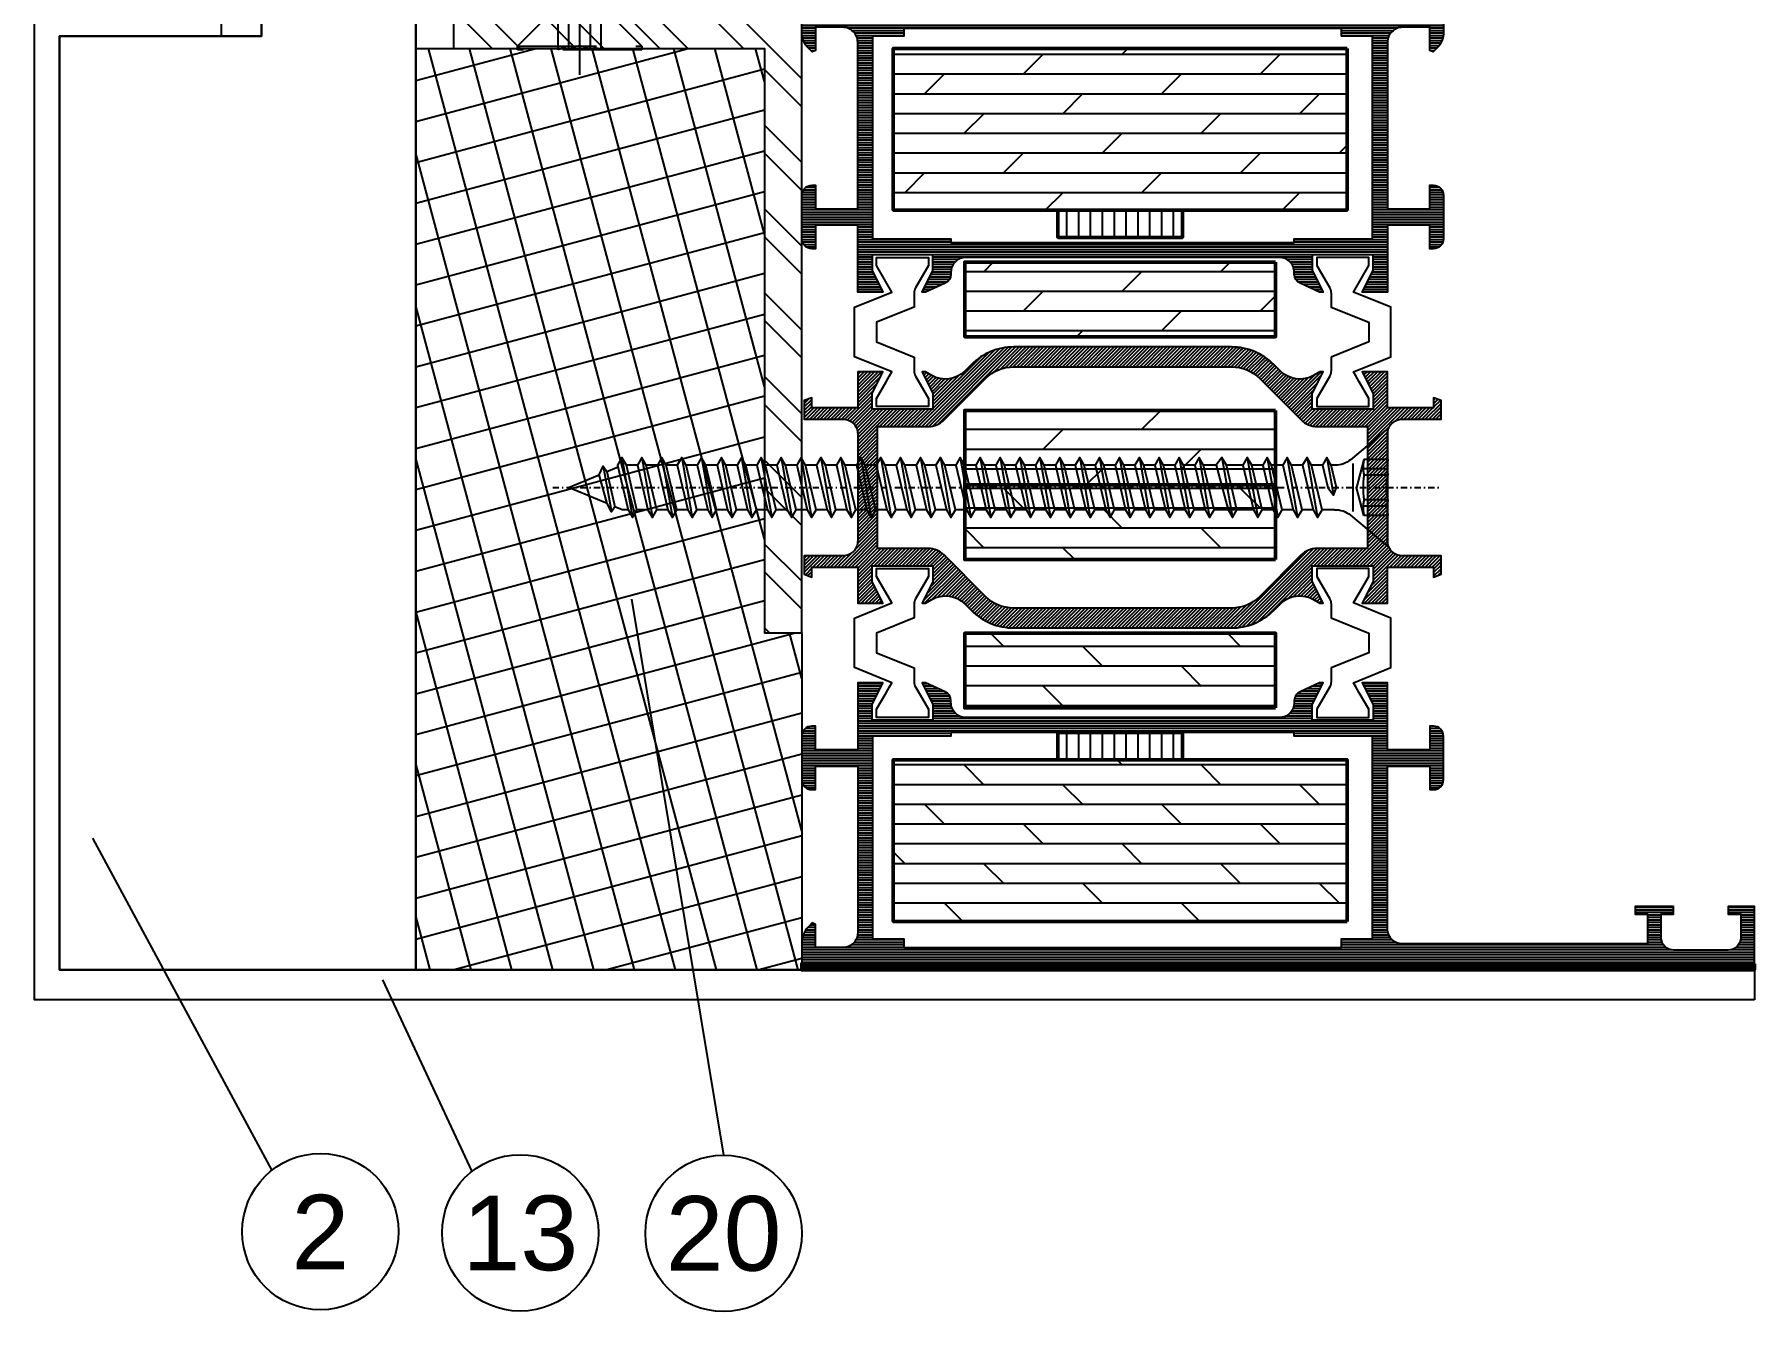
# Model space of a CAD drawing. Header units: millimetres. Extents: x -1821 to 14707, y -2864 to 1473.
# Drawn here: x 6319.7 to 6458.2, y -1612.4 to -1509.7 of the extents above; entities that cross this region are included whole.
import ezdxf
from ezdxf.enums import TextEntityAlignment as Align

# ---------------------------------------------------------------- set-up
doc = ezdxf.new("R2010")
doc.units = ezdxf.units.MM
for name, pattern in [('AUSGEZOGEN', [0]), ('DASHDOT', [1, 0.5, -0.25, 0, -0.25]), ('FOLIE', [8, 4, -4]), ('STRICHPUNKT', [25.4, 12.7, -6.35, 0, -6.35]), ('VERDECKT', [9.525, 6.35, -3.175])]:
    doc.linetypes.add(name, pattern=pattern)
for name, color, linetype in [('00TXT', 7, 'AUSGEZOGEN'), ('as_par', 3, 'Continuous'), ('as_sch', 3, 'Continuous'), ('CENT_25', 2, 'DASHDOT'), ('CONST25', 2, 'Continuous'), ('CONST35', 7, 'Continuous'), ('HIDE_18', 3, 'VERDECKT'), ('is_par', 3, 'Continuous'), ('is_sch', 3, 'Continuous'), ('leiste_par', 3, 'Continuous')]:
    doc.layers.add(name, color=color, linetype=linetype)
for name, color, linetype, lineweight in [('AM_S', 80, 'Continuous', 50), ('AM_SP', 3, 'Continuous', 50), ('Docu-AM_8', 1, 'Continuous', 25), ('Folie', 10, 'Continuous', 50), ('Verbinder2', 24, 'VERDECKT', 25), ('Verbinder4', 24, 'STRICHPUNKT', 25)]:
    doc.layers.add(name, color=color, linetype=linetype, lineweight=lineweight)
doc.layers.add('Defline', color=253, linetype='Continuous', plot=False)
doc.styles.add('SWISS', font='swiss.ttf')

# ---------------------------------------------------------------- blocks, each defined once
blk = doc.blocks.new('B-LL1021361')
at = {"layer": 'as_sch'}
h = blk.add_hatch(dxfattribs=at)
h.set_pattern_fill('_U', color=256, scale=0.2, angle=90, style=0, pattern_type=0)
h.set_pattern_definition([(90, (9.07824, 33.14418), (-0.2, 1e-17), [])])
edge = h.paths.add_edge_path()
edge.add_arc((21.2, 13.4), 1.2, 180, 270)
edge.add_line((21.2, 12.2), (21.36, 12.2))
edge.add_arc((21.36, 11.4), 0.8, 24.444, 90, ccw=False)
edge.add_line((22.08, 11.73), (22.8, 10.16))
edge.add_line((22.8, 10.16), (22.8, 9.87))
edge.add_line((22.8, 9.87), (21.05, 10.75))
edge.add_line((21.05, 10.75), (19.8, 10.75))
edge.add_line((19.8, 10.75), (19.8, 5.85))
edge.add_line((19.8, 5.85), (21.05, 5.85))
edge.add_line((21.05, 5.85), (22.8, 6.73))
edge.add_line((22.8, 6.73), (22.8, 4.7))
edge.add_line((22.8, 4.7), (17.4, 4.7))
edge.add_line((17.4, 4.7), (17.4, 1.3))
edge.add_line((17.4, 1.3), (19.3, 1.3))
edge.add_line((19.3, 1.3), (19.3, 1))
edge.add_arc((18.5, 1), 0.8, -90, 0, ccw=False)
edge.add_line((18.5, 0.2), (15, 0.2))
edge.add_arc((15, 1), 0.8, 180, 270, ccw=False)
edge.add_line((14.2, 1), (14.2, 1.3))
edge.add_line((14.2, 1.3), (16.1, 1.3))
edge.add_line((16.1, 1.3), (16.1, 4.7))
edge.add_line((16.1, 4.7), (2.7, 4.7))
edge.add_arc((2.7, 3.5), 1.2, 90, 180)
edge.add_line((1.5, 3.5), (1.5, 1.3))
edge.add_line((1.5, 1.3), (3.37, 1.3))
edge.add_line((3.37, 1.3), (3.48, 1.03))
edge.add_line((3.48, 1.03), (3.17, 0.73))
edge.add_arc((1.9, 2), 1.8, 270, 315, ccw=False)
edge.add_line((1.9, 0.2), (0.2, 0.2))
edge.add_line((0.2, 0.2), (0.2, 76.8))
edge.add_line((0.2, 76.8), (4.8, 76.8))
edge.add_line((4.8, 76.8), (4.8, 74.7))
edge.add_line((4.8, 74.7), (4.2, 74.7))
edge.add_line((4.2, 74.7), (4.2, 75.7))
edge.add_line((4.2, 75.7), (2.3, 75.7))
edge.add_arc((2.3, 74.7), 1, 90, 180)
edge.add_line((1.3, 74.7), (1.3, 70.3))
edge.add_arc((2.3, 70.3), 1, 180, 270)
edge.add_line((2.3, 69.3), (4.2, 69.3))
edge.add_line((4.2, 69.3), (4.2, 70.3))
edge.add_line((4.2, 70.3), (4.8, 70.3))
edge.add_line((4.8, 70.3), (4.8, 67.2))
edge.add_line((4.8, 67.2), (4.2, 67.2))
edge.add_line((4.2, 67.2), (4.2, 68.2))
edge.add_line((4.2, 68.2), (1.8, 68.2))
edge.add_line((1.8, 68.2), (1.8, 48.5))
edge.add_arc((3, 48.5), 1.2, 180, 270)
edge.add_line((3, 47.3), (16.1, 47.3))
edge.add_line((16.1, 47.3), (16.1, 50.7))
edge.add_line((16.1, 50.7), (14.2, 50.7))
edge.add_line((14.2, 50.7), (14.2, 51))
edge.add_arc((15, 51), 0.8, 90, 180, ccw=False)
edge.add_line((15, 51.8), (18.5, 51.8))
edge.add_arc((18.5, 51), 0.8, 0, 90, ccw=False)
edge.add_line((19.3, 51), (19.3, 50.7))
edge.add_line((19.3, 50.7), (17.4, 50.7))
edge.add_line((17.4, 50.7), (17.4, 47.3))
edge.add_line((17.4, 47.3), (22.8, 47.3))
edge.add_line((22.8, 47.3), (22.8, 45.27))
edge.add_line((22.8, 45.27), (21.05, 46.15))
edge.add_line((21.05, 46.15), (19.8, 46.15))
edge.add_line((19.8, 46.15), (19.8, 41.25))
edge.add_line((19.8, 41.25), (21.05, 41.25))
edge.add_line((21.05, 41.25), (22.8, 42.13))
edge.add_line((22.8, 42.13), (22.8, 41.84))
edge.add_line((22.8, 41.84), (22.08, 40.27))
edge.add_arc((21.36, 40.6), 0.8, 270, 335.556, ccw=False)
edge.add_line((21.36, 39.8), (21.2, 39.8))
edge.add_arc((21.2, 38.6), 1.2, 90, 180)
edge.add_line((20, 38.6), (20, 13.4))
h.paths.add_polyline_path([(18.8, 12.2), (18.5, 12.2), (18.5, 5.9), (2.2, 5.9), (2.2, 8.4), (1.5, 8.4), (1.5, 43.6), (2.2, 43.6), (2.2, 46.1), (18.5, 46.1), (18.5, 39.8), (18.8, 39.8)], flags=17)
at = {"layer": 'is_sch'}
h = blk.add_hatch(dxfattribs=at)
h.set_pattern_fill('_U', color=256, scale=0.2, angle=45, style=0, pattern_type=0)
h.set_pattern_definition([(45, (38.5, 26.00045), (-0.1414214, 0.1414214), [])])
edge = h.paths.add_edge_path()
edge.add_arc((42.8, 48.5), 1.2, 270, 360)
edge.add_line((44, 48.5), (44, 51.6))
edge.add_line((44, 51.6), (45.48, 51.6))
edge.add_line((45.48, 51.6), (45.7, 51))
edge.add_line((45.7, 51), (44.9, 51))
edge.add_line((44.9, 51), (44.9, 47.3))
edge.add_line((44.9, 47.3), (47.8, 47.3))
edge.add_line((47.8, 47.3), (47.8, 45.27))
edge.add_line((47.8, 45.27), (46.05, 46.15))
edge.add_line((46.05, 46.15), (44.8, 46.15))
edge.add_line((44.8, 46.15), (44.8, 41.25))
edge.add_line((44.8, 41.25), (46.05, 41.25))
edge.add_line((46.05, 41.25), (47.8, 42.13))
edge.add_line((47.8, 42.13), (47.8, 41.85))
edge.add_line((47.8, 41.85), (47.51, 41.35))
edge.add_arc((49.41, 40.25), 2.2, 150, 225)
edge.add_line((47.86, 38.69), (48.39, 38.15))
edge.add_arc((45, 34.76), 4.8, 0, 45, ccw=False)
edge.add_line((49.8, 34.76), (49.8, 17.24))
edge.add_arc((45, 17.24), 4.8, 315, 360, ccw=False)
edge.add_line((48.39, 13.85), (47.86, 13.31))
edge.add_arc((49.41, 11.76), 2.2, 135, 210)
edge.add_line((47.51, 10.66), (47.8, 10.15))
edge.add_line((47.8, 10.15), (47.8, 9.87))
edge.add_line((47.8, 9.87), (46.05, 10.75))
edge.add_line((46.05, 10.75), (44.8, 10.75))
edge.add_line((44.8, 10.75), (44.8, 5.85))
edge.add_line((44.8, 5.85), (46.05, 5.85))
edge.add_line((46.05, 5.85), (47.8, 6.73))
edge.add_line((47.8, 6.73), (47.8, 4.7))
edge.add_line((47.8, 4.7), (44.9, 4.7))
edge.add_line((44.9, 4.7), (44.9, 1))
edge.add_line((44.9, 1), (45.7, 1))
edge.add_line((45.7, 1), (45.48, 0.4))
edge.add_line((45.48, 0.4), (44, 0.4))
edge.add_line((44, 0.4), (44, 3.5))
edge.add_arc((42.8, 3.5), 1.2, 0, 90)
edge.add_line((42.8, 4.7), (34.2, 4.7))
edge.add_arc((34.2, 3.5), 1.2, 90, 180)
edge.add_line((33, 3.5), (33, 0.4))
edge.add_line((33, 0.4), (31.52, 0.4))
edge.add_line((31.52, 0.4), (31.3, 1))
edge.add_line((31.3, 1), (32.1, 1))
edge.add_line((32.1, 1), (32.1, 4.7))
edge.add_line((32.1, 4.7), (29.2, 4.7))
edge.add_line((29.2, 4.7), (29.2, 6.73))
edge.add_line((29.2, 6.73), (30.95, 5.85))
edge.add_line((30.95, 5.85), (32.2, 5.85))
edge.add_line((32.2, 5.85), (32.2, 10.75))
edge.add_line((32.2, 10.75), (30.95, 10.75))
edge.add_line((30.95, 10.75), (29.2, 9.87))
edge.add_line((29.2, 9.87), (29.2, 10.15))
edge.add_line((29.2, 10.15), (29.49, 10.66))
edge.add_arc((27.59, 11.76), 2.2, 330, 405)
edge.add_line((29.14, 13.31), (28.61, 13.85))
edge.add_arc((32, 17.24), 4.8, 180, 225, ccw=False)
edge.add_line((27.2, 17.24), (27.2, 34.76))
edge.add_arc((32, 34.76), 4.8, 135, 180, ccw=False)
edge.add_line((28.61, 38.15), (29.14, 38.69))
edge.add_arc((27.59, 40.25), 2.2, 315, 390)
edge.add_line((29.49, 41.35), (29.2, 41.85))
edge.add_line((29.2, 41.85), (29.2, 42.13))
edge.add_line((29.2, 42.13), (30.95, 41.25))
edge.add_line((30.95, 41.25), (32.2, 41.25))
edge.add_line((32.2, 41.25), (32.2, 46.15))
edge.add_line((32.2, 46.15), (30.95, 46.15))
edge.add_line((30.95, 46.15), (29.2, 45.27))
edge.add_line((29.2, 45.27), (29.2, 47.3))
edge.add_line((29.2, 47.3), (32.1, 47.3))
edge.add_line((32.1, 47.3), (32.1, 51))
edge.add_line((32.1, 51), (31.3, 51))
edge.add_line((31.3, 51), (31.52, 51.6))
edge.add_line((31.52, 51.6), (33, 51.6))
edge.add_line((33, 51.6), (33, 48.5))
edge.add_arc((34.2, 48.5), 1.2, 180, 270)
edge.add_line((34.2, 47.3), (42.8, 47.3))
edge = h.paths.add_edge_path(flags=16)
edge.add_line((33.6, 45.7), (33.6, 41.63))
edge.add_arc((31.8, 41.63), 1.8, -45, 0, ccw=False)
edge.add_line((33.07, 40.36), (29.74, 37.02))
edge.add_arc((32, 34.76), 3.2, 135, 180)
edge.add_line((28.8, 34.76), (28.8, 17.24))
edge.add_arc((32, 17.24), 3.2, 180, 225)
edge.add_line((29.74, 14.98), (33.07, 11.64))
edge.add_arc((31.8, 10.37), 1.8, 0, 45, ccw=False)
edge.add_line((33.6, 10.37), (33.6, 6.3))
edge.add_line((33.6, 6.3), (43.4, 6.3))
edge.add_line((43.4, 6.3), (43.4, 10.37))
edge.add_arc((45.2, 10.37), 1.8, 135, 180, ccw=False)
edge.add_line((43.93, 11.64), (47.26, 14.98))
edge.add_arc((45, 17.24), 3.2, 315, 360)
edge.add_line((48.2, 17.24), (48.2, 34.76))
edge.add_arc((45, 34.76), 3.2, 0, 45)
edge.add_line((47.26, 37.02), (43.93, 40.36))
edge.add_arc((45.2, 41.63), 1.8, 180, 225, ccw=False)
edge.add_line((43.4, 41.63), (43.4, 45.7))
edge.add_line((43.4, 45.7), (33.6, 45.7))
h = blk.add_hatch(dxfattribs=at)
h.set_pattern_fill('_U', color=256, scale=0.2, angle=90, style=0, pattern_type=0)
h.set_pattern_definition([(90, (66.38297, 26.0009), (-0.2, 1e-17), [])])
edge = h.paths.add_edge_path()
edge.add_line((76.8, 51.8), (75.1, 51.8))
edge.add_arc((75.1, 50), 1.8, 90, 135)
edge.add_line((73.83, 51.27), (73.52, 50.97))
edge.add_line((73.52, 50.97), (73.63, 50.7))
edge.add_line((73.63, 50.7), (75.5, 50.7))
edge.add_line((75.5, 50.7), (75.5, 48.5))
edge.add_arc((74.3, 48.5), 1.2, -90, 0, ccw=False)
edge.add_line((74.3, 47.3), (60.9, 47.3))
edge.add_line((60.9, 47.3), (60.9, 50.7))
edge.add_line((60.9, 50.7), (62.8, 50.7))
edge.add_line((62.8, 50.7), (62.8, 51))
edge.add_arc((62, 51), 0.8, 0, 90)
edge.add_line((62, 51.8), (58.5, 51.8))
edge.add_arc((58.5, 51), 0.8, 90, 180)
edge.add_line((57.7, 51), (57.7, 50.7))
edge.add_line((57.7, 50.7), (59.6, 50.7))
edge.add_line((59.6, 50.7), (59.6, 47.3))
edge.add_line((59.6, 47.3), (54.2, 47.3))
edge.add_line((54.2, 47.3), (54.2, 45.27))
edge.add_line((54.2, 45.27), (55.95, 46.15))
edge.add_line((55.95, 46.15), (57.2, 46.15))
edge.add_line((57.2, 46.15), (57.2, 41.25))
edge.add_line((57.2, 41.25), (55.95, 41.25))
edge.add_line((55.95, 41.25), (54.2, 42.13))
edge.add_line((54.2, 42.13), (54.2, 41.84))
edge.add_line((54.2, 41.84), (54.92, 40.27))
edge.add_arc((55.64, 40.6), 0.8, 204.444, 270)
edge.add_line((55.64, 39.8), (55.8, 39.8))
edge.add_arc((55.8, 38.6), 1.2, 0, 90, ccw=False)
edge.add_line((57, 38.6), (57, 13.4))
edge.add_arc((55.8, 13.4), 1.2, -90, 0, ccw=False)
edge.add_line((55.8, 12.2), (55.64, 12.2))
edge.add_arc((55.64, 11.4), 0.8, 90, 155.556)
edge.add_line((54.92, 11.73), (54.2, 10.16))
edge.add_line((54.2, 10.16), (54.2, 9.87))
edge.add_line((54.2, 9.87), (55.95, 10.75))
edge.add_line((55.95, 10.75), (57.2, 10.75))
edge.add_line((57.2, 10.75), (57.2, 5.85))
edge.add_line((57.2, 5.85), (55.95, 5.85))
edge.add_line((55.95, 5.85), (54.2, 6.73))
edge.add_line((54.2, 6.73), (54.2, 4.7))
edge.add_line((54.2, 4.7), (59.6, 4.7))
edge.add_line((59.6, 4.7), (59.6, 1.3))
edge.add_line((59.6, 1.3), (57.7, 1.3))
edge.add_line((57.7, 1.3), (57.7, 1))
edge.add_arc((58.5, 1), 0.8, 180, 270)
edge.add_line((58.5, 0.2), (62, 0.2))
edge.add_arc((62, 1), 0.8, 270, 360)
edge.add_line((62.8, 1), (62.8, 1.3))
edge.add_line((62.8, 1.3), (60.9, 1.3))
edge.add_line((60.9, 1.3), (60.9, 4.7))
edge.add_line((60.9, 4.7), (74.3, 4.7))
edge.add_arc((74.3, 3.5), 1.2, 0, 90, ccw=False)
edge.add_line((75.5, 3.5), (75.5, 1.3))
edge.add_line((75.5, 1.3), (73.63, 1.3))
edge.add_line((73.63, 1.3), (73.52, 1.04))
edge.add_line((73.52, 1.04), (73.83, 0.73))
edge.add_arc((75.1, 2), 1.8, 225, 270)
edge.add_line((75.1, 0.2), (76.8, 0.2))
edge.add_line((76.8, 0.2), (76.8, 51.8))
h.paths.add_polyline_path([(75.4, 8.4), (74.8, 8.4), (74.8, 5.9), (58.5, 5.9), (58.5, 12.2), (58.2, 12.2), (58.2, 39.8), (58.5, 39.8), (58.5, 46.1), (74.8, 46.1), (74.8, 43.6), (75.4, 43.6)], flags=16)
at = {"layer": 'as_par'}
blk.add_lwpolyline([(20, 13.4, 0.414214), (21.2, 12.2), (21.36, 12.2, -0.294108), (22.08, 11.73), (22.8, 10.16), (22.8, 9.87), (21.05, 10.75), (19.8, 10.75), (19.8, 5.85), (21.05, 5.85), (22.8, 6.73), (22.8, 4.7), (17.4, 4.7), (17.4, 1.3), (19.3, 1.3), (19.3, 1, -0.414214), (18.5, 0.2), (15, 0.2, -0.414214), (14.2, 1), (14.2, 1.3), (16.1, 1.3), (16.1, 4.7), (2.7, 4.7, 0.414214), (1.5, 3.5), (1.5, 1.3), (3.37, 1.3), (3.48, 1.03), (3.17, 0.73, -0.198912), (1.9, 0.2), (0.2, 0.2), (0.2, 76.8), (4.8, 76.8), (4.8, 74.7), (4.2, 74.7), (4.2, 75.7), (2.3, 75.7, 0.414214), (1.3, 74.7), (1.3, 70.3, 0.414214), (2.3, 69.3), (4.2, 69.3), (4.2, 70.3), (4.8, 70.3), (4.8, 67.2), (4.2, 67.2), (4.2, 68.2), (1.8, 68.2), (1.8, 48.5, 0.414214), (3, 47.3), (16.1, 47.3), (16.1, 50.7), (14.2, 50.7), (14.2, 51, -0.414214), (15, 51.8), (18.5, 51.8, -0.414214), (19.3, 51), (19.3, 50.7), (17.4, 50.7), (17.4, 47.3), (22.8, 47.3), (22.8, 45.27), (21.05, 46.15), (19.8, 46.15), (19.8, 41.25), (21.05, 41.25), (22.8, 42.13), (22.8, 41.84), (22.08, 40.27, -0.294108), (21.36, 39.8), (21.2, 39.8, 0.414214), (20, 38.6), (20, 13.4)], format="xyb", close=True, dxfattribs=at)
blk.add_lwpolyline([(18.8, 12.2), (18.5, 12.2), (18.5, 5.9), (2.2, 5.9), (2.2, 8.4), (1.5, 8.4), (1.5, 43.6), (2.2, 43.6), (2.2, 46.1), (18.5, 46.1), (18.5, 39.8), (18.8, 39.8), (18.8, 12.2)], close=True, dxfattribs=at)
at = {"layer": 'is_par'}
for points in [[(42.8, 47.3, 0.414214), (44, 48.5), (44, 51.6), (45.48, 51.6), (45.7, 51), (44.9, 51), (44.9, 47.3), (47.8, 47.3), (47.8, 45.27), (46.05, 46.15), (44.8, 46.15), (44.8, 41.25), (46.05, 41.25), (47.8, 42.13), (47.8, 41.85), (47.51, 41.35, 0.339454), (47.86, 38.69), (48.39, 38.15, -0.198912), (49.8, 34.76), (49.8, 17.24, -0.198912), (48.39, 13.85), (47.86, 13.31, 0.339454), (47.51, 10.66), (47.8, 10.15), (47.8, 9.87), (46.05, 10.75), (44.8, 10.75), (44.8, 5.85), (46.05, 5.85), (47.8, 6.73), (47.8, 4.7), (44.9, 4.7), (44.9, 1), (45.7, 1), (45.48, 0.4), (44, 0.4), (44, 3.5, 0.414214), (42.8, 4.7), (34.2, 4.7, 0.414214), (33, 3.5), (33, 0.4), (31.52, 0.4), (31.3, 1), (32.1, 1), (32.1, 4.7), (29.2, 4.7), (29.2, 6.73), (30.95, 5.85), (32.2, 5.85), (32.2, 10.75), (30.95, 10.75), (29.2, 9.87), (29.2, 10.15), (29.49, 10.66, 0.339454), (29.14, 13.31), (28.61, 13.85, -0.198912), (27.2, 17.24), (27.2, 34.76, -0.198912), (28.61, 38.15), (29.14, 38.69, 0.339454), (29.49, 41.35), (29.2, 41.85), (29.2, 42.13), (30.95, 41.25), (32.2, 41.25), (32.2, 46.15), (30.95, 46.15), (29.2, 45.27), (29.2, 47.3), (32.1, 47.3), (32.1, 51), (31.3, 51), (31.52, 51.6), (33, 51.6), (33, 48.5, 0.414214), (34.2, 47.3), (42.8, 47.3)], [(76.8, 51.8), (75.1, 51.8, 0.198912), (73.83, 51.27), (73.52, 50.97), (73.63, 50.7), (75.5, 50.7), (75.5, 48.5, -0.414214), (74.3, 47.3), (60.9, 47.3), (60.9, 50.7), (62.8, 50.7), (62.8, 51, 0.414214), (62, 51.8), (58.5, 51.8, 0.414214), (57.7, 51), (57.7, 50.7), (59.6, 50.7), (59.6, 47.3), (54.2, 47.3), (54.2, 45.27), (55.95, 46.15), (57.2, 46.15), (57.2, 41.25), (55.95, 41.25), (54.2, 42.13), (54.2, 41.84), (54.92, 40.27, 0.294108), (55.64, 39.8), (55.8, 39.8, -0.414214), (57, 38.6), (57, 13.4, -0.414214), (55.8, 12.2), (55.64, 12.2, 0.294108), (54.92, 11.73), (54.2, 10.16), (54.2, 9.87), (55.95, 10.75), (57.2, 10.75), (57.2, 5.85), (55.95, 5.85), (54.2, 6.73), (54.2, 4.7), (59.6, 4.7), (59.6, 1.3), (57.7, 1.3), (57.7, 1, 0.414214), (58.5, 0.2), (62, 0.2, 0.414214), (62.8, 1), (62.8, 1.3), (60.9, 1.3), (60.9, 4.7), (74.3, 4.7, -0.414214), (75.5, 3.5), (75.5, 1.3), (73.63, 1.3), (73.52, 1.04), (73.83, 0.73, 0.198912), (75.1, 0.2), (76.8, 0.2), (76.8, 51.8)], [(33.6, 45.7), (33.6, 41.63, -0.198912), (33.07, 40.36), (29.74, 37.02, 0.198912), (28.8, 34.76), (28.8, 17.24, 0.198912), (29.74, 14.98), (33.07, 11.64, -0.198912), (33.6, 10.37), (33.6, 6.3), (43.4, 6.3), (43.4, 10.37, -0.198912), (43.93, 11.64), (47.26, 14.98, 0.198912), (48.2, 17.24), (48.2, 34.76, 0.198912), (47.26, 37.02), (43.93, 40.36, -0.198912), (43.4, 41.63), (43.4, 45.7), (33.6, 45.7)]]:
    blk.add_lwpolyline(points, format="xyb", close=True, dxfattribs=at)
blk.add_lwpolyline([(75.4, 8.4), (74.8, 8.4), (74.8, 5.9), (58.5, 5.9), (58.5, 12.2), (58.2, 12.2), (58.2, 39.8), (58.5, 39.8), (58.5, 46.1), (74.8, 46.1), (74.8, 43.6), (75.4, 43.6), (75.4, 8.4)], close=True, dxfattribs=at)
at = {"layer": 'leiste_par'}
for points in [[(23.99, 42.76), (22.87, 42.76, 0.131652), (22.46, 42.65), (20.66, 41.61), (20.01, 41.61), (20.01, 45.79), (20.66, 45.79), (21.99, 45.02), (22.48, 44.74), (22.79, 44.56), (24.01, 47.57), (27.99, 47.57), (29.21, 44.56), (31.34, 45.79), (31.99, 45.79), (31.99, 41.61), (31.34, 41.61), (29.54, 42.65, 0.131652), (29.13, 42.76), (28.01, 42.76), (26.79, 45.79), (25.21, 45.79), (23.99, 42.76)], [(48.99, 42.76), (47.87, 42.76, 0.131652), (47.46, 42.65), (45.66, 41.61), (45.01, 41.61), (45.01, 45.79), (45.66, 45.79), (46.99, 45.02), (47.48, 44.74), (47.79, 44.56), (49.01, 47.57), (52.99, 47.57), (54.21, 44.56), (56.34, 45.79), (56.99, 45.79), (56.99, 41.61), (56.34, 41.61), (54.54, 42.65, 0.131652), (54.13, 42.76), (53.01, 42.76), (51.79, 45.79), (50.21, 45.79), (48.99, 42.76)], [(23.99, 9.24), (22.87, 9.24, -0.131652), (22.46, 9.35), (20.66, 10.39), (20.01, 10.39), (20.01, 6.21), (20.66, 6.21), (21.99, 6.98), (22.48, 7.26), (22.79, 7.44), (24.01, 4.43), (27.99, 4.43), (29.21, 7.44), (31.34, 6.21), (31.99, 6.21), (31.99, 10.39), (31.34, 10.39), (29.54, 9.35, -0.131652), (29.13, 9.24), (28.01, 9.24), (26.79, 6.21), (25.21, 6.21), (23.99, 9.24)], [(48.99, 9.24), (47.87, 9.24, -0.131652), (47.46, 9.35), (45.66, 10.39), (45.01, 10.39), (45.01, 6.21), (45.66, 6.21), (46.99, 6.98), (47.48, 7.26), (47.79, 7.44), (49.01, 4.44), (52.99, 4.44), (54.21, 7.44), (56.34, 6.21), (56.99, 6.21), (56.99, 10.39), (56.34, 10.39), (54.54, 9.35, -0.131652), (54.13, 9.24), (53.01, 9.24), (51.79, 6.22), (50.21, 6.22), (48.99, 9.24)]]:
    blk.add_lwpolyline(points, format="xyb", close=True, dxfattribs=at)
blk = doc.blocks.new('B-4030232_docu_wos')
at = {"layer": 'Docu-AM_8'}
h = blk.add_hatch(dxfattribs=at)
h.set_pattern_fill('LINE', color=256, scale=0.3, angle=90, style=0)
h.paths.add_polyline_path([(5, 2.2), (-5, 2.2), (-5, 0), (5, 0)])
at = {"layer": 'AM_SP'}
blk.add_lwpolyline([(5, 2.2), (-5, 2.2), (-5, 0), (5, 0), (5, 2.2)], close=True, dxfattribs=at)
blk = doc.blocks.new('B-4090059_docu_wos')
at = {"layer": 'Docu-AM_8'}
h = blk.add_hatch(dxfattribs=at)
h.set_pattern_fill('DOLMIT', color=256, scale=0.25, style=0)
h.paths.add_polyline_path([(0, 6), (0, 0), (25, 0), (25, 6)])
at = {"layer": 'AM_S'}
blk.add_lwpolyline([(25, 6), (25, 0), (0, 0), (0, 6), (25, 6)], close=True, dxfattribs=at)
blk = doc.blocks.new('B-4090038_docu_wos')
at = {"layer": 'Docu-AM_8'}
h = blk.add_hatch(dxfattribs=at)
h.set_pattern_fill('DOLMIT', color=256, scale=0.25, style=0)
h.paths.add_polyline_path([(0, 13), (0, 0), (36.5, 0), (36.5, 13)])
at = {"layer": 'AM_S'}
blk.add_lwpolyline([(36.5, 13), (36.5, 0), (0, 0), (0, 13), (36.5, 13)], close=True, dxfattribs=at)
blk = doc.blocks.new('I6Senkeohne0550')
at = {"layer": 'Verbinder2'}
blk.add_lwpolyline([(5, 0), (5, -0.3), (-5, -0.3), (-5, 0)], close=True, dxfattribs=at)
for points in [[(-1.73, 0), (-1.73, -2.3)], [(-0.87, 0), (-0.87, -2.3)], [(0.87, 0), (0.87, -2.3)], [(1.73, 0), (1.73, -2.3)], [(5, -0.3), (2.5, -2.8), (-2.5, -2.8), (-5, -0.3)], [(-1.73, -2.3), (-1.16, -2.7)], [(-1.73, -2.3), (1.73, -2.3)], [(-1.16, -2.7), (1.16, -2.7)], [(1.73, -2.3), (1.16, -2.7)], [(-2.06, -4.05), (-2.5, -2.8)], [(2.5, -2.8), (2.5, -49.56), (2.06, -50), (-2.06, -50), (-2.5, -49.56), (-2.5, -2.8)], [(-2.5, -4.05), (2.5, -4.05)], [(-2.06, -4.05), (-2.06, -50)], [(2.06, -4.05), (2.5, -2.8)], [(2.06, -4.05), (2.06, -50)], [(2.5, -49.56), (-2.5, -49.56)]]:
    blk.add_lwpolyline(points, dxfattribs=at)
for centre, radius, start, end in [((-1.3, 0.72), 0.841, 239.0209, 300.9791), ((1.3, 0.72), 0.841, 239.0209, 300.9791), ((0, 1.1), 1.4, 231.7868, 308.2132), ((-1.3, -1.58), 0.841, 239.0209, 300.9791), ((0, -1.2), 1.4, 231.7868, 308.2132), ((1.3, -1.58), 0.841, 239.0209, 300.9791)]:
    blk.add_arc(centre, radius, start, end, dxfattribs=at)
at = {"layer": 'Verbinder4'}
for points in [[(0, -2.8), (0, 2)], [(0, -2.8), (0, -52.5)]]:
    blk.add_lwpolyline(points, dxfattribs=at)

msp = doc.modelspace()

# ---------------------------------------------------------------- hatches: boundary and pattern name
at = {"layer": 'CONST25'}
h = msp.add_hatch(dxfattribs=at)
h.set_pattern_fill('ANSI32', color=256, scale=0.5, angle=90, style=0)
h.set_pattern_definition([(135, (2228.6247, -2784.5963), (-3.367596, -3.367596), []), (135, (2228.6247, -2782.3513), (-3.367596, -3.367596), [])])
h.paths.add_polyline_path([(6381.381011, -1557.834887), (6381.381457, -1507.834887), (6353.381457, -1507.834887), (6353.381457, -1510.834887), (6378.381457, -1510.834887), (6378.381457, -1557.834887)])
h = msp.add_hatch(dxfattribs=at)
h.set_pattern_fill('ANSI37', color=256, angle=-30, style=0)
h.set_pattern_definition([(15, (6382.2948, -1577.1737), (-0.82175, 3.06681), []), (105, (6382.2948, -1577.1737), (-3.06681, -0.82175), [])])
h.paths.add_polyline_path([(6350.342644, -1510.834887), (6378.381457, -1510.834887), (6378.381457, -1557.834887), (6381.380566, -1557.834887), (6381.380566, -1584.934886), (6378.381457, -1584.934886), (6350.342644, -1584.934886)])

# ---------------------------------------------------------------- linework, layer by layer
msp.add_lwpolyline([(6424.211205, -1547.926247, -0.1866109358), (6425.508147, -1548.369256), (6428.505984, -1550.88474), (6428.505984, -1541.38474), (6425.508147, -1543.900225, -0.1763269807), (6424.28685, -1544.34474)], format="xyb")
for points in [[(6377.016939, -1547.924886), (6377.374896, -1548.544886), (6377.732853, -1547.924886), (6376.878947, -1544.344886), (6376.526763, -1543.734886), (6376.17458, -1544.344886)], [(6378.616939, -1547.924886), (6378.974896, -1548.544886), (6379.332853, -1547.924886), (6378.478947, -1544.344886), (6378.126763, -1543.734886), (6377.77458, -1544.344886)], [(6380.216939, -1547.924886), (6380.574896, -1548.544886), (6380.932853, -1547.924886), (6380.078947, -1544.344886), (6379.726763, -1543.734886), (6379.37458, -1544.344886)], [(6381.816939, -1547.924886), (6382.174896, -1548.544886), (6382.532853, -1547.924886), (6381.678947, -1544.344886), (6381.326763, -1543.734886), (6380.97458, -1544.344886)], [(6383.416939, -1547.924886), (6383.774896, -1548.544886), (6384.132853, -1547.924886), (6383.278947, -1544.344886), (6382.926763, -1543.734886), (6382.57458, -1544.344886)], [(6385.016939, -1547.924886), (6385.374896, -1548.544886), (6385.732853, -1547.924886), (6384.878947, -1544.344886), (6384.526763, -1543.734886), (6384.17458, -1544.344886)], [(6386.616939, -1547.924886), (6386.974896, -1548.544886), (6387.332853, -1547.924886), (6386.478947, -1544.344886), (6386.126763, -1543.734886), (6385.77458, -1544.344886)], [(6388.216939, -1547.924886), (6388.574896, -1548.544886), (6388.932853, -1547.924886), (6388.078947, -1544.344886), (6387.726763, -1543.734886), (6387.37458, -1544.344886)], [(6389.816939, -1547.924886), (6390.174896, -1548.544886), (6390.532853, -1547.924886), (6389.678947, -1544.344886), (6389.326763, -1543.734886), (6388.97458, -1544.344886)], [(6391.416939, -1547.924886), (6391.774896, -1548.544886), (6392.132853, -1547.924886), (6391.278947, -1544.344886), (6390.926763, -1543.734886), (6390.57458, -1544.344886)], [(6393.016939, -1547.924886), (6393.374896, -1548.544886), (6393.732853, -1547.924886), (6392.878947, -1544.344886), (6392.526763, -1543.734886), (6392.17458, -1544.344886)], [(6394.616939, -1547.924886), (6394.974896, -1548.544886), (6395.332853, -1547.924886), (6394.478947, -1544.344886), (6394.126763, -1543.734886), (6393.77458, -1544.344886)], [(6396.216939, -1547.924886), (6396.574896, -1548.544886), (6396.932853, -1547.924886), (6396.078947, -1544.344886), (6395.726763, -1543.734886), (6395.37458, -1544.344886)], [(6397.816939, -1547.924886), (6398.174896, -1548.544886), (6398.532853, -1547.924886), (6397.678947, -1544.344886), (6397.326763, -1543.734886), (6396.97458, -1544.344886)], [(6399.416939, -1547.924886), (6399.774896, -1548.544886), (6400.132853, -1547.924886), (6399.278947, -1544.344886), (6398.926763, -1543.734886), (6398.57458, -1544.344886)], [(6401.016939, -1547.924886), (6401.374896, -1548.544886), (6401.732853, -1547.924886), (6400.878947, -1544.344886), (6400.526763, -1543.734886), (6400.17458, -1544.344886)], [(6402.616939, -1547.924886), (6402.974896, -1548.544886), (6403.332853, -1547.924886), (6402.478947, -1544.344886), (6402.126763, -1543.734886), (6401.77458, -1544.344886)], [(6404.216939, -1547.924886), (6404.574896, -1548.544886), (6404.932853, -1547.924886), (6404.078947, -1544.344886), (6403.726763, -1543.734886), (6403.37458, -1544.344886)], [(6405.816939, -1547.924886), (6406.174896, -1548.544886), (6406.532853, -1547.924886), (6405.678947, -1544.344886), (6405.326763, -1543.734886), (6404.97458, -1544.344886)], [(6407.416939, -1547.924886), (6407.774896, -1548.544886), (6408.132853, -1547.924886), (6407.278947, -1544.344886), (6406.926763, -1543.734886), (6406.57458, -1544.344886)], [(6409.016939, -1547.924886), (6409.374896, -1548.544886), (6409.732853, -1547.924886), (6408.878947, -1544.344886), (6408.526763, -1543.734886), (6408.17458, -1544.344886)], [(6410.616939, -1547.924886), (6410.974896, -1548.544886), (6411.332853, -1547.924886), (6410.478947, -1544.344886), (6410.126763, -1543.734886), (6409.77458, -1544.344886)], [(6412.216939, -1547.924886), (6412.574896, -1548.544886), (6412.932853, -1547.924886), (6412.078947, -1544.344886), (6411.726763, -1543.734886), (6411.37458, -1544.344886)], [(6413.816939, -1547.924886), (6414.174896, -1548.544886), (6414.532853, -1547.924886), (6413.678947, -1544.344886), (6413.326763, -1543.734886), (6412.97458, -1544.344886)], [(6415.660063, -1547.924886), (6416.01802, -1548.544886), (6416.375978, -1547.924886), (6415.522071, -1544.344886), (6415.169888, -1543.734886), (6414.709599, -1544.344886)], [(6417.69616, -1547.92474), (6418.054117, -1548.54474), (6418.412074, -1547.92474), (6417.558168, -1544.34474), (6417.205984, -1543.73474), (6416.853801, -1544.34474)], [(6419.29616, -1547.92474), (6419.654117, -1548.54474), (6420.012074, -1547.92474), (6419.158168, -1544.34474), (6418.805984, -1543.73474), (6418.453801, -1544.34474)], [(6420.89616, -1547.92474), (6421.254117, -1548.54474), (6421.612074, -1547.92474), (6420.758168, -1544.34474), (6420.405984, -1543.73474), (6420.053801, -1544.34474)], [(6422.49616, -1547.92474), (6422.854117, -1548.54474), (6423.212074, -1547.92474), (6422.358168, -1544.34474), (6422.005984, -1543.73474), (6421.653801, -1544.34474)]]:
    msp.add_lwpolyline(points, close=True)
for points in [[(6376.526763, -1543.734886), (6377.374896, -1548.544886)], [(6377.77458, -1544.344886), (6376.878947, -1544.344886)], [(6378.126763, -1543.734886), (6378.974896, -1548.544886)], [(6379.37458, -1544.344886), (6378.478947, -1544.344886)], [(6379.726763, -1543.734886), (6380.574896, -1548.544886)], [(6380.97458, -1544.344886), (6380.078947, -1544.344886)], [(6381.326763, -1543.734886), (6382.174896, -1548.544886)], [(6382.57458, -1544.344886), (6381.678947, -1544.344886)], [(6382.926763, -1543.734886), (6383.774896, -1548.544886)], [(6384.17458, -1544.344886), (6383.278947, -1544.344886)], [(6384.526763, -1543.734886), (6385.374896, -1548.544886)], [(6385.77458, -1544.344886), (6384.878947, -1544.344886)], [(6386.126763, -1543.734886), (6386.974896, -1548.544886)], [(6387.37458, -1544.344886), (6386.478947, -1544.344886)], [(6387.726763, -1543.734886), (6388.574896, -1548.544886)], [(6388.97458, -1544.344886), (6388.078947, -1544.344886)], [(6389.326763, -1543.734886), (6390.174896, -1548.544886)], [(6390.57458, -1544.344886), (6389.678947, -1544.344886)], [(6390.926763, -1543.734886), (6391.774896, -1548.544886)], [(6392.17458, -1544.344886), (6391.278947, -1544.344886)], [(6392.526763, -1543.734886), (6393.374896, -1548.544886)], [(6393.77458, -1544.344886), (6392.878947, -1544.344886)], [(6394.126763, -1543.734886), (6394.974896, -1548.544886)], [(6395.37458, -1544.344886), (6394.478947, -1544.344886)], [(6395.726763, -1543.734886), (6396.574896, -1548.544886)], [(6396.97458, -1544.344886), (6396.078947, -1544.344886)], [(6397.326763, -1543.734886), (6398.174896, -1548.544886)], [(6398.57458, -1544.344886), (6397.678947, -1544.344886)], [(6398.926763, -1543.734886), (6399.774896, -1548.544886)], [(6400.17458, -1544.344886), (6399.278947, -1544.344886)], [(6400.526763, -1543.734886), (6401.374896, -1548.544886)], [(6401.77458, -1544.344886), (6400.878947, -1544.344886)], [(6402.126763, -1543.734886), (6402.974896, -1548.544886)], [(6403.37458, -1544.344886), (6402.478947, -1544.344886)], [(6403.726763, -1543.734886), (6404.574896, -1548.544886)], [(6404.97458, -1544.344886), (6404.078947, -1544.344886)], [(6405.326763, -1543.734886), (6406.174896, -1548.544886)], [(6406.57458, -1544.344886), (6405.678947, -1544.344886)], [(6406.926763, -1543.734886), (6407.774896, -1548.544886)], [(6408.17458, -1544.344886), (6407.278947, -1544.344886)], [(6408.526763, -1543.734886), (6409.374896, -1548.544886)], [(6409.77458, -1544.344886), (6408.878947, -1544.344886)], [(6410.126763, -1543.734886), (6410.974896, -1548.544886)], [(6411.37458, -1544.344886), (6410.478947, -1544.344886)], [(6411.726763, -1543.734886), (6412.574896, -1548.544886)], [(6412.97458, -1544.344886), (6412.078947, -1544.344886)], [(6413.326763, -1543.734886), (6414.174896, -1548.544886)], [(6414.709599, -1544.344886), (6413.678947, -1544.344886)], [(6415.169888, -1543.734886), (6416.01802, -1548.544886)], [(6416.417704, -1544.344886), (6415.522071, -1544.344886)], [(6416.853801, -1544.34474), (6416.201292, -1544.34474)], [(6417.205984, -1543.73474), (6418.054117, -1548.54474)], [(6418.453801, -1544.34474), (6417.558168, -1544.34474)], [(6418.805984, -1543.73474), (6419.654117, -1548.54474)], [(6420.053801, -1544.34474), (6419.158168, -1544.34474)], [(6420.405984, -1543.73474), (6421.254117, -1548.54474)], [(6421.653801, -1544.34474), (6420.758168, -1544.34474)], [(6422.005984, -1543.73474), (6422.854117, -1548.54474)], [(6423.253801, -1544.34474), (6422.358168, -1544.34474)], [(6423.253801, -1544.34474), (6422.758168, -1544.34474)], [(6423.253801, -1544.34474), (6423.158168, -1544.34474)], [(6424.38513, -1546.134779), (6423.958168, -1544.34474), (6423.605984, -1543.73474), (6423.253801, -1544.34474), (6423.67498, -1546.13474), (6424.136729, -1546.74474), (6424.385205, -1546.134594)], [(6423.605984, -1543.73474), (6424.136729, -1546.74474)], [(6424.28685, -1544.34474), (6423.958168, -1544.34474)], [(6425.705984, -1548.067444), (6425.705984, -1544.202036)], [(6378.617809, -1547.926393), (6377.731983, -1547.926393)], [(6380.217809, -1547.926393), (6379.331983, -1547.926393)], [(6381.817809, -1547.926393), (6380.931983, -1547.926393)], [(6383.417809, -1547.926393), (6382.531983, -1547.926393)], [(6385.017809, -1547.926393), (6384.131983, -1547.926393)], [(6386.617809, -1547.926393), (6385.731983, -1547.926393)], [(6388.217809, -1547.926393), (6387.331983, -1547.926393)], [(6389.817809, -1547.926393), (6388.931983, -1547.926393)], [(6391.417809, -1547.926393), (6390.531983, -1547.926393)], [(6393.017809, -1547.926393), (6392.131983, -1547.926393)], [(6394.617809, -1547.926393), (6393.731983, -1547.926393)], [(6396.217809, -1547.926393), (6395.331983, -1547.926393)], [(6397.817809, -1547.926393), (6396.931983, -1547.926393)], [(6399.417809, -1547.926393), (6398.531983, -1547.926393)], [(6401.017809, -1547.926393), (6400.131983, -1547.926393)], [(6402.617809, -1547.926393), (6401.731983, -1547.926393)], [(6404.217809, -1547.926393), (6403.331983, -1547.926393)], [(6405.817809, -1547.926393), (6404.931983, -1547.926393)], [(6407.417809, -1547.926393), (6406.531983, -1547.926393)], [(6409.017809, -1547.926393), (6408.131983, -1547.926393)], [(6410.617809, -1547.926393), (6409.731983, -1547.926393)], [(6412.217809, -1547.926393), (6411.331983, -1547.926393)], [(6413.817809, -1547.926393), (6412.931983, -1547.926393)], [(6415.660933, -1547.926393), (6414.531983, -1547.926393)], [(6416.340154, -1547.926247), (6415.454329, -1547.926247)], [(6417.69703, -1547.926247), (6416.375978, -1547.924886)], [(6419.29703, -1547.926247), (6418.411205, -1547.926247)], [(6420.89703, -1547.926247), (6420.011205, -1547.926247)], [(6422.49703, -1547.926247), (6421.611205, -1547.926247)], [(6424.09703, -1547.926247), (6423.211205, -1547.926247)], [(6424.211205, -1547.926247), (6423.611205, -1547.926247)]]:
    msp.add_lwpolyline(points)
at = {"layer": '00TXT', "color": 3}
for p, q in [((6367.692755, -1555.111403), (6375.096914, -1599.822382)), ((6324.348277, -1574.326158), (6338.767626, -1601.04562)), ((6347.680439, -1585.715022), (6354.841295, -1601.149885))]:
    msp.add_line(p, q, dxfattribs=at)
for centre in [(6342.676091, -1605.971059), (6358.74976, -1606.075324), (6375.096914, -1606.110152)]:
    msp.add_circle(centre, 6.28777, dxfattribs=at)
at = {"layer": 'CENT_25'}
msp.add_lwpolyline([(6361.359846, -1546.134886), (6432.743405, -1546.134886)], dxfattribs=at)
at = {"layer": 'CONST35'}
for points in [[(6321.686363, -1509.834887), (6337.950817, -1509.834887), (6337.950817, -1497.834887), (6350.342644, -1497.834887), (6350.342644, -1571.861072), (6350.342644, -1571.861072), (6350.342644, -1584.934886), (6321.686363, -1584.934886), (6321.686363, -1509.834887)], [(6457.980566, -1587.334886), (6319.686363, -1587.334886), (6319.686363, -1507.834887), (6329.686363, -1507.834887), (6334.686363, -1507.834887), (6334.686363, -1509.834887), (6321.686363, -1509.834887), (6321.686363, -1584.934886), (6457.980566, -1584.934886), (6457.980566, -1587.334886)], [(6381.381011, -1557.834887), (6381.381457, -1507.834887), (6353.381457, -1507.834887), (6353.381457, -1510.834887), (6378.381457, -1510.834887), (6378.381457, -1557.834887), (6381.381011, -1557.834887)], [(6365.425521, -1544.43495), (6366.072925, -1548.106562)], [(6365.712238, -1544.856841), (6366.60776, -1544.485903)], [(6366.926763, -1543.734886), (6367.774896, -1548.544886)], [(6368.17458, -1544.344886), (6367.278947, -1544.344886)], [(6368.526763, -1543.734886), (6369.374896, -1548.544886)], [(6369.77458, -1544.344886), (6368.878947, -1544.344886)], [(6370.126763, -1543.734886), (6370.974896, -1548.544886)], [(6371.37458, -1544.344886), (6370.478947, -1544.344886)], [(6371.726763, -1543.734886), (6372.574896, -1548.544886)], [(6372.97458, -1544.344886), (6372.078947, -1544.344886)], [(6373.326763, -1543.734886), (6374.174896, -1548.544886)], [(6373.326763, -1543.734886), (6374.174896, -1548.544886)], [(6374.57458, -1544.344886), (6373.678947, -1544.344886)], [(6374.926763, -1543.734886), (6375.774896, -1548.544886)], [(6376.17458, -1544.344886), (6375.278947, -1544.344886)], [(6365.742128, -1547.425313), (6362.626763, -1546.134886), (6365.098721, -1545.110968)], [(6366.948206, -1547.924886), (6366.360693, -1547.681531)], [(6367.416939, -1547.924886), (6366.948206, -1547.924886)], [(6369.016939, -1547.924886), (6368.132853, -1547.924886)], [(6370.616939, -1547.924886), (6369.732853, -1547.924886)], [(6372.216939, -1547.924886), (6371.332853, -1547.924886)], [(6373.816939, -1547.924886), (6372.932853, -1547.924886)], [(6375.416939, -1547.924886), (6374.532853, -1547.924886)], [(6377.016939, -1547.924886), (6376.132853, -1547.924886)]]:
    msp.add_lwpolyline(points, dxfattribs=at)
for points in [[(6350.342644, -1571.861072), (6350.342644, -1497.834887), (6337.950817, -1497.834887), (6337.950817, -1509.834887), (6321.686363, -1509.834887), (6321.686363, -1584.934886), (6350.342644, -1584.934886)], [(6350.342644, -1510.834887), (6378.381457, -1510.834887), (6378.381457, -1557.834887), (6381.380566, -1557.834887), (6381.380566, -1584.934886), (6378.381457, -1584.934886), (6378.381457, -1584.934886), (6350.342644, -1584.934886)], [(6366.360693, -1547.681531), (6366.072925, -1548.106562), (6365.742128, -1547.425313), (6365.098721, -1545.110968), (6365.425521, -1544.43495), (6365.712238, -1544.856841)], [(6367.416939, -1547.924886), (6367.774896, -1548.544886), (6368.132853, -1547.924886), (6367.278947, -1544.344886), (6366.926763, -1543.734886), (6366.57458, -1544.344886)], [(6369.016939, -1547.924886), (6369.374896, -1548.544886), (6369.732853, -1547.924886), (6368.878947, -1544.344886), (6368.526763, -1543.734886), (6368.17458, -1544.344886)], [(6370.616939, -1547.924886), (6370.974896, -1548.544886), (6371.332853, -1547.924886), (6370.478947, -1544.344886), (6370.126763, -1543.734886), (6369.77458, -1544.344886)], [(6372.216939, -1547.924886), (6372.574896, -1548.544886), (6372.932853, -1547.924886), (6372.078947, -1544.344886), (6371.726763, -1543.734886), (6371.37458, -1544.344886)], [(6373.816939, -1547.924886), (6374.174896, -1548.544886), (6374.532853, -1547.924886), (6373.678947, -1544.344886), (6373.326763, -1543.734886), (6372.97458, -1544.344886)], [(6373.816939, -1547.924886), (6374.174896, -1548.544886), (6374.532853, -1547.924886), (6373.678947, -1544.344886), (6373.326763, -1543.734886), (6372.97458, -1544.344886)], [(6375.416939, -1547.924886), (6375.774896, -1548.544886), (6376.132853, -1547.924886), (6375.278947, -1544.344886), (6374.926763, -1543.734886), (6374.57458, -1544.344886)]]:
    msp.add_lwpolyline(points, close=True, dxfattribs=at)
at = {"layer": 'Defline'}
msp.add_lwpolyline([(6457.980566, -1584.934886), (6381.380566, -1584.934886)], dxfattribs=at)
at = {"layer": 'Folie', "linetype": 'FOLIE', "const_width": 0.5}
msp.add_lwpolyline([(6457.980566, -1584.684886), (6381.380566, -1584.684886)], dxfattribs=at)
at = {"layer": 'Folie'}
msp.add_lwpolyline([(6457.980566, -1584.434886), (6381.380566, -1584.434886), (6381.380566, -1584.934886), (6457.980566, -1584.934886), (6457.980566, -1584.434886)], close=True, dxfattribs=at)
at = {"layer": 'HIDE_18', "linetype": 'VERDECKT'}
for points in [[(6426.575767, -1543.88474), (6425.972881, -1546.13474)], [(6428.449965, -1544.63474), (6426.519748, -1544.63474)], [(6428.505984, -1543.88474), (6426.575767, -1543.88474)], [(6426.575767, -1548.38474), (6425.972881, -1546.13474)], [(6428.505984, -1545.13474), (6426.575767, -1545.13474)], [(6428.505984, -1547.13474), (6426.575767, -1547.13474)], [(6428.449965, -1547.63474), (6426.519748, -1547.63474)], [(6428.505984, -1548.38474), (6426.575767, -1548.38474)]]:
    msp.add_lwpolyline(points, dxfattribs=at)
for centre, radius, start, end in [((6429.894811, -1544.50974), 3.377377, 169.33567048, 190.66432952), ((6431.825028, -1544.50974), 3.377377, 169.33567048, 190.66432952), ((6434.671618, -1546.13474), 8.157377, 172.95848863, 187.04151137), ((6431.86361, -1546.13474), 3.503377, 163.41491711, 196.58508289), ((6429.894811, -1547.75974), 3.377377, 169.33567048, 190.66432952), ((6431.825028, -1547.75974), 3.377377, 169.33567048, 190.66432952)]:
    msp.add_arc(centre, radius, start, end, dxfattribs=at)

# ---------------------------------------------------------------- block references
at = {"rotation": 180}
msp.add_blockref('I6Senkeohne0550', (6363.520522, -1510.955938), dxfattribs=at)
at = {"xscale": -1}
for name, p, rotation in [('B-LL1021361', (6381.180566, -1584.634886), 270), ('B-4090059_docu_wos', (6394.481011, -1545.934886), 180), ('B-4090059_docu_wos', (6394.481011, -1557.859544), 180), ('B-4030232_docu_wos', (6406.981457, -1565.834886), 180), ('B-4090038_docu_wos', (6388.731457, -1568.034886), 180)]:
    msp.add_blockref(name, p, dxfattribs=dict(at, rotation=rotation))
for name, p in [('B-4090038_docu_wos', (6388.731457, -1523.834887)), ('B-4030232_docu_wos', (6406.981457, -1526.034887)), ('B-4090059_docu_wos', (6394.481011, -1534.010229)), ('B-4090059_docu_wos', (6394.481011, -1545.934886))]:
    msp.add_blockref(name, p)

# ---------------------------------------------------------------- texts
at = {"layer": '00TXT', "color": 40, "style": 'SWISS'}
for s, p in [('2', (6342.676091, -1605.971059)), ('13', (6358.74976, -1606.075324)), ('20', (6375.096914, -1606.110152))]:
    msp.add_text(s, height=6, dxfattribs=at).set_placement(p, align=Align.MIDDLE)

doc.saveas('drawing.dxf')
